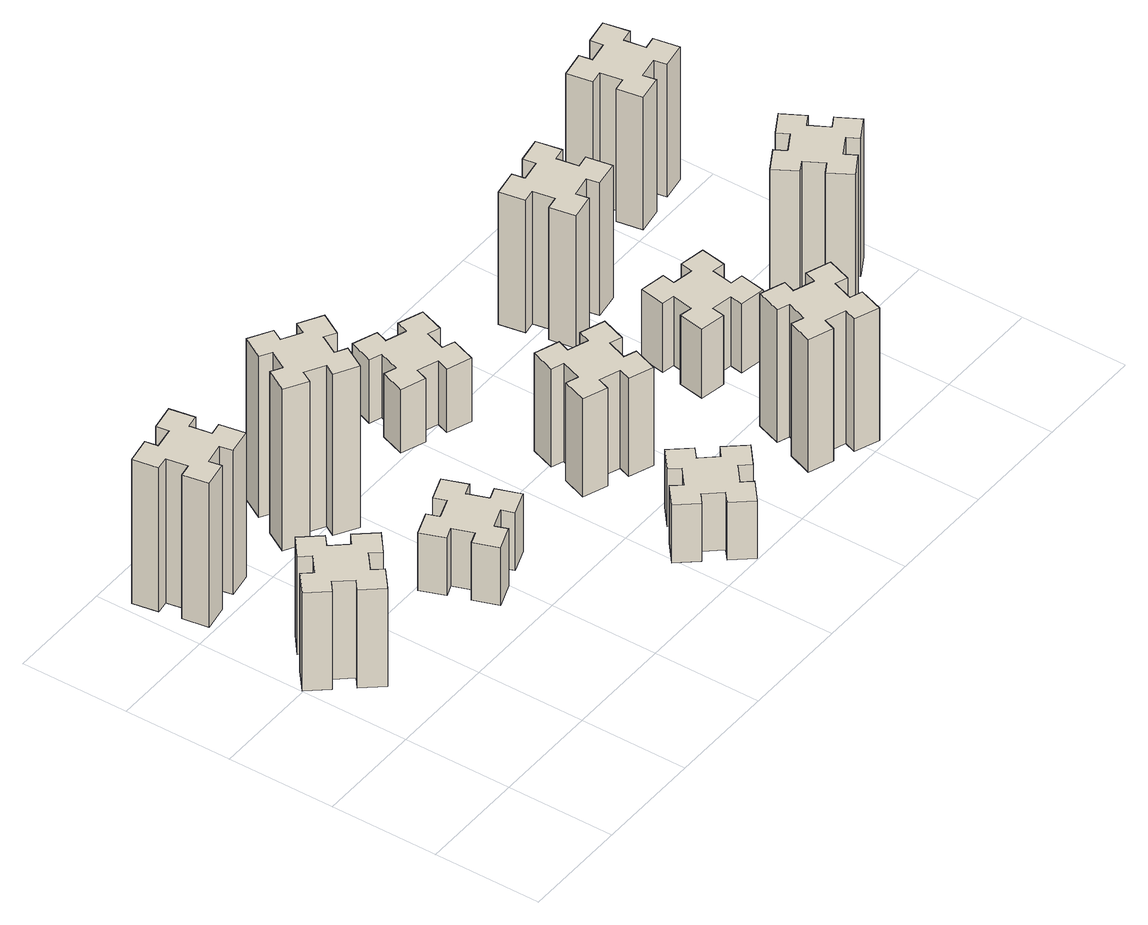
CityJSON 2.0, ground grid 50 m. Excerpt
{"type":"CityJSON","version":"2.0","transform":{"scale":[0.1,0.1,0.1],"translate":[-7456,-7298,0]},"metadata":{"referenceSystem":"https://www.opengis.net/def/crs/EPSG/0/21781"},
"CityObjects":{
"building1":{"type":"Building","attributes":{"class":"1000","function":"1000","usage":"1000","yearOfConstruction":2016,"roofType":"1000","measuredHeight":51,"storeysAboveGround":30,"storeysBelowGround":0},"geometry":[{"type":"Solid","lod":"1","boundaries":[[[[0,1,2,3,4,5,6,7,8,9,10,11,12,13,14,15,16,17,18,19]],[[17,16,20,21]],[[16,15,22,20]],[[15,14,23,22]],[[14,13,24,23]],[[13,12,25,24]],[[12,11,26,25]],[[11,10,27,26]],[[10,9,28,27]],[[9,8,29,28]],[[8,7,30,29]],[[7,6,31,30]],[[6,5,32,31]],[[5,4,33,32]],[[4,3,34,33]],[[3,2,35,34]],[[2,1,36,35]],[[1,0,37,36]],[[0,19,38,37]],[[19,18,39,38]],[[18,17,21,39]],[[24,25,26,27,28,29,30,31,32,33,34,35,36,37,38,39,21,20,22,23]]]]}]},
"building2":{"type":"Building","attributes":{"class":"1000","function":"1000","usage":"1000","yearOfConstruction":2016,"roofType":"1000","measuredHeight":75,"storeysAboveGround":30,"storeysBelowGround":0},"geometry":[{"type":"Solid","lod":"1","boundaries":[[[[40,41,42,43,44,45,46,47,48,49,50,51,52,53,54,55,56,57,58,59]],[[57,56,60,61]],[[56,55,62,60]],[[55,54,63,62]],[[54,53,64,63]],[[53,52,65,64]],[[52,51,66,65]],[[51,50,67,66]],[[50,49,68,67]],[[49,48,69,68]],[[48,47,70,69]],[[47,46,71,70]],[[46,45,72,71]],[[45,44,73,72]],[[44,43,74,73]],[[43,42,75,74]],[[42,41,76,75]],[[41,40,77,76]],[[40,59,78,77]],[[59,58,79,78]],[[58,57,61,79]],[[64,65,66,67,68,69,70,71,72,73,74,75,76,77,78,79,61,60,62,63]]]]}]},
"building3":{"type":"Building","attributes":{"class":"1000","function":"1000","usage":"1000","yearOfConstruction":2016,"roofType":"1000","measuredHeight":30,"storeysAboveGround":30,"storeysBelowGround":0},"geometry":[{"type":"Solid","lod":"1","boundaries":[[[[80,81,82,83,84,85,86,87,88,89,90,91,92,93,94,95,96,97,98,99]],[[97,96,100,101]],[[96,95,102,100]],[[95,94,103,102]],[[94,93,104,103]],[[93,92,105,104]],[[92,91,106,105]],[[91,90,107,106]],[[90,89,108,107]],[[89,88,109,108]],[[88,87,110,109]],[[87,86,111,110]],[[86,85,112,111]],[[85,84,113,112]],[[84,83,114,113]],[[83,82,115,114]],[[82,81,116,115]],[[81,80,117,116]],[[80,99,118,117]],[[99,98,119,118]],[[98,97,101,119]],[[104,105,106,107,108,109,110,111,112,113,114,115,116,117,118,119,101,100,102,103]]]]}]},
"building4":{"type":"Building","attributes":{"class":"1000","function":"1000","usage":"1000","yearOfConstruction":2016,"roofType":"1000","measuredHeight":84,"storeysAboveGround":30,"storeysBelowGround":0},"geometry":[{"type":"Solid","lod":"1","boundaries":[[[[120,121,122,123,124,125,126,127,128,129,130,131,132,133,134,135,136,137,138,139]],[[137,136,140,141]],[[136,135,142,140]],[[135,134,143,142]],[[134,133,144,143]],[[133,132,145,144]],[[132,131,146,145]],[[131,130,147,146]],[[130,129,148,147]],[[129,128,149,148]],[[128,127,150,149]],[[127,126,151,150]],[[126,125,152,151]],[[125,124,153,152]],[[124,123,154,153]],[[123,122,155,154]],[[122,121,156,155]],[[121,120,157,156]],[[120,139,158,157]],[[139,138,159,158]],[[138,137,141,159]],[[144,145,146,147,148,149,150,151,152,153,154,155,156,157,158,159,141,140,142,143]]]]}]},
"building5":{"type":"Building","attributes":{"class":"1000","function":"1000","usage":"1000","yearOfConstruction":2016,"roofType":"1000","measuredHeight":30,"storeysAboveGround":30,"storeysBelowGround":0},"geometry":[{"type":"Solid","lod":"1","boundaries":[[[[160,161,162,163,164,165,166,167,168,169,170,171,172,173,174,175,176,177,178,179]],[[177,176,180,181]],[[176,175,182,180]],[[175,174,183,182]],[[174,173,184,183]],[[173,172,185,184]],[[172,171,186,185]],[[171,170,187,186]],[[170,169,188,187]],[[169,168,189,188]],[[168,167,190,189]],[[167,166,191,190]],[[166,165,192,191]],[[165,164,193,192]],[[164,163,194,193]],[[163,162,195,194]],[[162,161,196,195]],[[161,160,197,196]],[[160,179,198,197]],[[179,178,199,198]],[[178,177,181,199]],[[184,185,186,187,188,189,190,191,192,193,194,195,196,197,198,199,181,180,182,183]]]]}]},
"building6":{"type":"Building","attributes":{"class":"1000","function":"1000","usage":"1000","yearOfConstruction":2016,"roofType":"1000","measuredHeight":51,"storeysAboveGround":30,"storeysBelowGround":0},"geometry":[{"type":"Solid","lod":"1","boundaries":[[[[200,201,202,203,204,205,206,207,208,209,210,211,212,213,214,215,216,217,218,219]],[[217,216,220,221]],[[216,215,222,220]],[[215,214,223,222]],[[214,213,224,223]],[[213,212,225,224]],[[212,211,226,225]],[[211,210,227,226]],[[210,209,228,227]],[[209,208,229,228]],[[208,207,230,229]],[[207,206,231,230]],[[206,205,232,231]],[[205,204,233,232]],[[204,203,234,233]],[[203,202,235,234]],[[202,201,236,235]],[[201,200,237,236]],[[200,219,238,237]],[[219,218,239,238]],[[218,217,221,239]],[[224,225,226,227,228,229,230,231,232,233,234,235,236,237,238,239,221,220,222,223]]]]}]},
"building7":{"type":"Building","attributes":{"class":"1000","function":"1000","usage":"1000","yearOfConstruction":2016,"roofType":"1000","measuredHeight":33,"storeysAboveGround":30,"storeysBelowGround":0},"geometry":[{"type":"Solid","lod":"1","boundaries":[[[[240,241,242,243,244,245,246,247,248,249,250,251,252,253,254,255,256,257,258,259]],[[257,256,260,261]],[[256,255,262,260]],[[255,254,263,262]],[[254,253,264,263]],[[253,252,265,264]],[[252,251,266,265]],[[251,250,267,266]],[[250,249,268,267]],[[249,248,269,268]],[[248,247,270,269]],[[247,246,271,270]],[[246,245,272,271]],[[245,244,273,272]],[[244,243,274,273]],[[243,242,275,274]],[[242,241,276,275]],[[241,240,277,276]],[[240,259,278,277]],[[259,258,279,278]],[[258,257,261,279]],[[264,265,266,267,268,269,270,271,272,273,274,275,276,277,278,279,261,260,262,263]]]]}]},
"building8":{"type":"Building","attributes":{"class":"1000","function":"1000","usage":"1000","yearOfConstruction":2016,"roofType":"1000","measuredHeight":69,"storeysAboveGround":30,"storeysBelowGround":0},"geometry":[{"type":"Solid","lod":"1","boundaries":[[[[280,281,282,283,284,285,286,287,288,289,290,291,292,293,294,295,296,297,298,299]],[[297,296,300,301]],[[296,295,302,300]],[[295,294,303,302]],[[294,293,304,303]],[[293,292,305,304]],[[292,291,306,305]],[[291,290,307,306]],[[290,289,308,307]],[[289,288,309,308]],[[288,287,310,309]],[[287,286,311,310]],[[286,285,312,311]],[[285,284,313,312]],[[284,283,314,313]],[[283,282,315,314]],[[282,281,316,315]],[[281,280,317,316]],[[280,299,318,317]],[[299,298,319,318]],[[298,297,301,319]],[[304,305,306,307,308,309,310,311,312,313,314,315,316,317,318,319,301,300,302,303]]]]}]},
"building9":{"type":"Building","attributes":{"class":"1000","function":"1000","usage":"1000","yearOfConstruction":2016,"roofType":"1000","measuredHeight":36,"storeysAboveGround":30,"storeysBelowGround":0},"geometry":[{"type":"Solid","lod":"1","boundaries":[[[[320,321,322,323,324,325,326,327,328,329,330,331,332,333,334,335,336,337,338,339]],[[337,336,340,341]],[[336,335,342,340]],[[335,334,343,342]],[[334,333,344,343]],[[333,332,345,344]],[[332,331,346,345]],[[331,330,347,346]],[[330,329,348,347]],[[329,328,349,348]],[[328,327,350,349]],[[327,326,351,350]],[[326,325,352,351]],[[325,324,353,352]],[[324,323,354,353]],[[323,322,355,354]],[[322,321,356,355]],[[321,320,357,356]],[[320,339,358,357]],[[339,338,359,358]],[[338,337,341,359]],[[344,345,346,347,348,349,350,351,352,353,354,355,356,357,358,359,341,340,342,343]]]]}]},
"building10":{"type":"Building","attributes":{"class":"1000","function":"1000","usage":"1000","yearOfConstruction":2016,"roofType":"1000","measuredHeight":69,"storeysAboveGround":30,"storeysBelowGround":0},"geometry":[{"type":"Solid","lod":"1","boundaries":[[[[360,361,362,363,364,365,366,367,368,369,370,371,372,373,374,375,376,377,378,379]],[[377,376,380,381]],[[376,375,382,380]],[[375,374,383,382]],[[374,373,384,383]],[[373,372,385,384]],[[372,371,386,385]],[[371,370,387,386]],[[370,369,388,387]],[[369,368,389,388]],[[368,367,390,389]],[[367,366,391,390]],[[366,365,392,391]],[[365,364,393,392]],[[364,363,394,393]],[[363,362,395,394]],[[362,361,396,395]],[[361,360,397,396]],[[360,379,398,397]],[[379,378,399,398]],[[378,377,381,399]],[[384,385,386,387,388,389,390,391,392,393,394,395,396,397,398,399,381,380,382,383]]]]}]},
"building11":{"type":"Building","attributes":{"class":"1000","function":"1000","usage":"1000","yearOfConstruction":2016,"roofType":"1000","measuredHeight":72,"storeysAboveGround":30,"storeysBelowGround":0},"geometry":[{"type":"Solid","lod":"1","boundaries":[[[[400,401,402,403,404,405,406,407,408,409,410,411,412,413,414,415,416,417,418,419]],[[417,416,420,421]],[[416,415,422,420]],[[415,414,423,422]],[[414,413,424,423]],[[413,412,425,424]],[[412,411,426,425]],[[411,410,427,426]],[[410,409,428,427]],[[409,408,429,428]],[[408,407,430,429]],[[407,406,431,430]],[[406,405,432,431]],[[405,404,433,432]],[[404,403,434,433]],[[403,402,435,434]],[[402,401,436,435]],[[401,400,437,436]],[[400,419,438,437]],[[419,418,439,438]],[[418,417,421,439]],[[424,425,426,427,428,429,430,431,432,433,434,435,436,437,438,439,421,420,422,423]]]]}]},
"building12":{"type":"Building","attributes":{"class":"1000","function":"1000","usage":"1000","yearOfConstruction":2016,"roofType":"1000","measuredHeight":69,"storeysAboveGround":30,"storeysBelowGround":0},"geometry":[{"type":"Solid","lod":"1","boundaries":[[[[440,441,442,443,444,445,446,447,448,449,450,451,452,453,454,455,456,457,458,459]],[[457,456,460,461]],[[456,455,462,460]],[[455,454,463,462]],[[454,453,464,463]],[[453,452,465,464]],[[452,451,466,465]],[[451,450,467,466]],[[450,449,468,467]],[[449,448,469,468]],[[448,447,470,469]],[[447,446,471,470]],[[446,445,472,471]],[[445,444,473,472]],[[444,443,474,473]],[[443,442,475,474]],[[442,441,476,475]],[[441,440,477,476]],[[440,459,478,477]],[[459,458,479,478]],[[458,457,461,479]],[[464,465,466,467,468,469,470,471,472,473,474,475,476,477,478,479,461,460,462,463]]]]}]}
},
"vertices":[
[213,1102,0],[136,1037,0],[98,1083,0],[6,1006,0],[83,914,0],[129,953,0],[193,876,0],[147,838,0],[224,746,0],[316,823,0],[278,869,0],[354,933,0],[393,887,0],[485,964,0],[408,1056,0],[362,1018,0],[297,1094,0],[343,1133,0],[266,1225,0],[174,1148,0],[297,1094,510],[343,1133,510],[362,1018,510],[408,1056,510],[485,964,510],[393,887,510],[354,933,510],[278,869,510],[316,823,510],[224,746,510],[147,838,510],[193,876,510],[129,953,510],[83,914,510],[6,1006,510],[98,1083,510],[136,1037,510],[213,1102,510],[174,1148,510],[266,1225,510],
[362,1695,0],[345,1794,0],[404,1804,0],[383,1922,0],[265,1901,0],[275,1842,0],[177,1825,0],[167,1884,0],[48,1863,0],[69,1745,0],[128,1755,0],[146,1657,0],[87,1647,0],[107,1528,0],[226,1549,0],[215,1608,0],[314,1626,0],[324,1567,0],[442,1587,0],[421,1706,0],[314,1626,750],[324,1567,750],[215,1608,750],[226,1549,750],[107,1528,750],[87,1647,750],[146,1657,750],[128,1755,750],[69,1745,750],[48,1863,750],[167,1884,750],[177,1825,750],[275,1842,750],[265,1901,750],[383,1922,750],[404,1804,750],[345,1794,750],[362,1695,750],[421,1706,750],[442,1587,750],
[976,765,0],[1070,799,0],[1090,743,0],[1203,784,0],[1162,897,0],[1106,876,0],[1072,970,0],[1128,990,0],[1087,1103,0],[974,1062,0],[995,1006,0],[901,972,0],[880,1028,0],[767,987,0],[809,874,0],[865,895,0],[899,801,0],[843,780,0],[884,667,0],[997,709,0],[899,801,300],[843,780,300],[865,895,300],[809,874,300],[767,987,300],[880,1028,300],[901,972,300],[995,1006,300],[974,1062,300],[1087,1103,300],[1128,990,300],[1072,970,300],[1106,876,300],[1162,897,300],[1203,784,300],[1090,743,300],[1070,799,300],[976,765,300],[997,709,300],[884,667,300],
[787,1555,0],[874,1505,0],[844,1453,0],[948,1393,0],[1008,1497,0],[956,1527,0],[1006,1614,0],[1058,1584,0],[1118,1688,0],[1014,1748,0],[984,1696,0],[897,1746,0],[927,1798,0],[823,1858,0],[763,1754,0],[815,1724,0],[765,1637,0],[713,1667,0],[653,1563,0],[757,1503,0],[765,1637,840],[713,1667,840],[815,1724,840],[763,1754,840],[823,1858,840],[927,1798,840],[897,1746,840],[984,1696,840],[1014,1748,840],[1118,1688,840],[1058,1584,840],[1006,1614,840],[956,1527,840],[1008,1497,840],[948,1393,840],[844,1453,840],[874,1505,840],[787,1555,840],[757,1503,840],[653,1563,840],
[1842,278,0],[1777,354,0],[1823,393,0],[1746,485,0],[1654,408,0],[1693,362,0],[1616,297,0],[1578,343,0],[1486,266,0],[1563,174,0],[1609,213,0],[1673,136,0],[1627,98,0],[1704,6,0],[1796,83,0],[1758,129,0],[1834,193,0],[1873,147,0],[1965,224,0],[1888,316,0],[1834,193,300],[1873,147,300],[1758,129,300],[1796,83,300],[1704,6,300],[1627,98,300],[1673,136,300],[1609,213,300],[1563,174,300],[1486,266,300],[1578,343,300],[1616,297,300],[1693,362,300],[1654,408,300],[1746,485,300],[1823,393,300],[1777,354,300],[1842,278,300],[1888,316,300],[1965,224,300],
[1910,972,0],[1816,1006,0],[1837,1062,0],[1724,1103,0],[1683,990,0],[1739,970,0],[1705,876,0],[1649,897,0],[1607,784,0],[1720,743,0],[1741,799,0],[1835,765,0],[1814,709,0],[1927,667,0],[1968,780,0],[1912,801,0],[1946,895,0],[2002,874,0],[2043,987,0],[1930,1028,0],[1946,895,510],[2002,874,510],[1912,801,510],[1968,780,510],[1927,667,510],[1814,709,510],[1835,765,510],[1741,799,510],[1720,743,510],[1607,784,510],[1649,897,510],[1705,876,510],[1739,970,510],[1683,990,510],[1724,1103,510],[1837,1062,510],[1816,1006,510],[1910,972,510],[1930,1028,510],[2043,987,510],
[1541,1539,0],[1635,1505,0],[1614,1449,0],[1727,1407,0],[1768,1520,0],[1712,1541,0],[1746,1635,0],[1802,1614,0],[1843,1727,0],[1730,1768,0],[1710,1712,0],[1616,1746,0],[1637,1802,0],[1524,1843,0],[1483,1730,0],[1539,1710,0],[1505,1616,0],[1449,1637,0],[1407,1524,0],[1520,1483,0],[1505,1616,330],[1449,1637,330],[1539,1710,330],[1483,1730,330],[1524,1843,330],[1637,1802,330],[1616,1746,330],[1710,1712,330],[1730,1768,330],[1843,1727,330],[1802,1614,330],[1746,1635,330],[1712,1541,330],[1768,1520,330],[1727,1407,330],[1614,1449,330],[1635,1505,330],[1541,1539,330],[1520,1483,330],[1407,1524,330],
[2552,161,0],[2586,255,0],[2642,234,0],[2683,347,0],[2570,388,0],[2550,332,0],[2456,366,0],[2477,422,0],[2364,463,0],[2323,350,0],[2379,330,0],[2345,236,0],[2289,257,0],[2247,144,0],[2360,103,0],[2381,159,0],[2475,125,0],[2454,69,0],[2567,27,0],[2608,140,0],[2475,125,690],[2454,69,690],[2381,159,690],[2360,103,690],[2247,144,690],[2289,257,690],[2345,236,690],[2379,330,690],[2323,350,690],[2364,463,690],[2477,422,690],[2456,366,690],[2550,332,690],[2570,388,690],[2683,347,690],[2642,234,690],[2586,255,690],[2552,161,690],[2608,140,690],[2567,27,690],
[2497,786,0],[2595,768,0],[2585,709,0],[2703,688,0],[2724,807,0],[2665,817,0],[2682,915,0],[2741,905,0],[2762,1023,0],[2644,1044,0],[2634,985,0],[2535,1002,0],[2546,1061,0],[2427,1082,0],[2407,964,0],[2466,954,0],[2448,855,0],[2389,866,0],[2368,747,0],[2487,727,0],[2448,855,360],[2389,866,360],[2466,954,360],[2407,964,360],[2427,1082,360],[2546,1061,360],[2535,1002,360],[2634,985,360],[2644,1044,360],[2762,1023,360],[2741,905,360],[2682,915,360],[2665,817,360],[2724,807,360],[2703,688,360],[2585,709,360],[2595,768,360],[2497,786,360],[2487,727,360],[2368,747,360],
[2435,1408,0],[2534,1426,0],[2544,1367,0],[2662,1387,0],[2641,1506,0],[2582,1495,0],[2565,1594,0],[2624,1604,0],[2603,1722,0],[2485,1701,0],[2495,1642,0],[2397,1625,0],[2387,1684,0],[2268,1663,0],[2289,1545,0],[2348,1555,0],[2366,1457,0],[2307,1447,0],[2327,1328,0],[2446,1349,0],[2366,1457,690],[2307,1447,690],[2348,1555,690],[2289,1545,690],[2268,1663,690],[2387,1684,690],[2397,1625,690],[2495,1642,690],[2485,1701,690],[2603,1722,690],[2624,1604,690],[2565,1594,690],[2582,1495,690],[2641,1506,690],[2662,1387,690],[2544,1367,690],[2534,1426,690],[2435,1408,690],[2446,1349,690],[2327,1328,690],
[3326,797,0],[3276,884,0],[3328,914,0],[3268,1018,0],[3164,958,0],[3194,906,0],[3107,856,0],[3077,908,0],[2973,848,0],[3033,744,0],[3085,774,0],[3135,687,0],[3083,657,0],[3143,553,0],[3247,613,0],[3217,665,0],[3304,715,0],[3334,663,0],[3438,723,0],[3378,827,0],[3304,715,720],[3334,663,720],[3217,665,720],[3247,613,720],[3143,553,720],[3083,657,720],[3135,687,720],[3085,774,720],[3033,744,720],[2973,848,720],[3077,908,720],[3107,856,720],[3194,906,720],[3164,958,720],[3268,1018,720],[3328,914,720],[3276,884,720],[3326,797,720],[3378,827,720],[3438,723,720],
[3088,1755,0],[3106,1657,0],[3047,1647,0],[3067,1528,0],[3186,1549,0],[3175,1608,0],[3274,1626,0],[3284,1567,0],[3402,1587,0],[3381,1706,0],[3322,1695,0],[3305,1794,0],[3364,1804,0],[3343,1922,0],[3225,1901,0],[3235,1842,0],[3137,1825,0],[3127,1884,0],[3008,1863,0],[3029,1745,0],[3137,1825,690],[3127,1884,690],[3235,1842,690],[3225,1901,690],[3343,1922,690],[3364,1804,690],[3305,1794,690],[3322,1695,690],[3381,1706,690],[3402,1587,690],[3284,1567,690],[3274,1626,690],[3175,1608,690],[3186,1549,690],[3067,1528,690],[3047,1647,690],[3106,1657,690],[3088,1755,690],[3029,1745,690],[3008,1863,690]
]}
